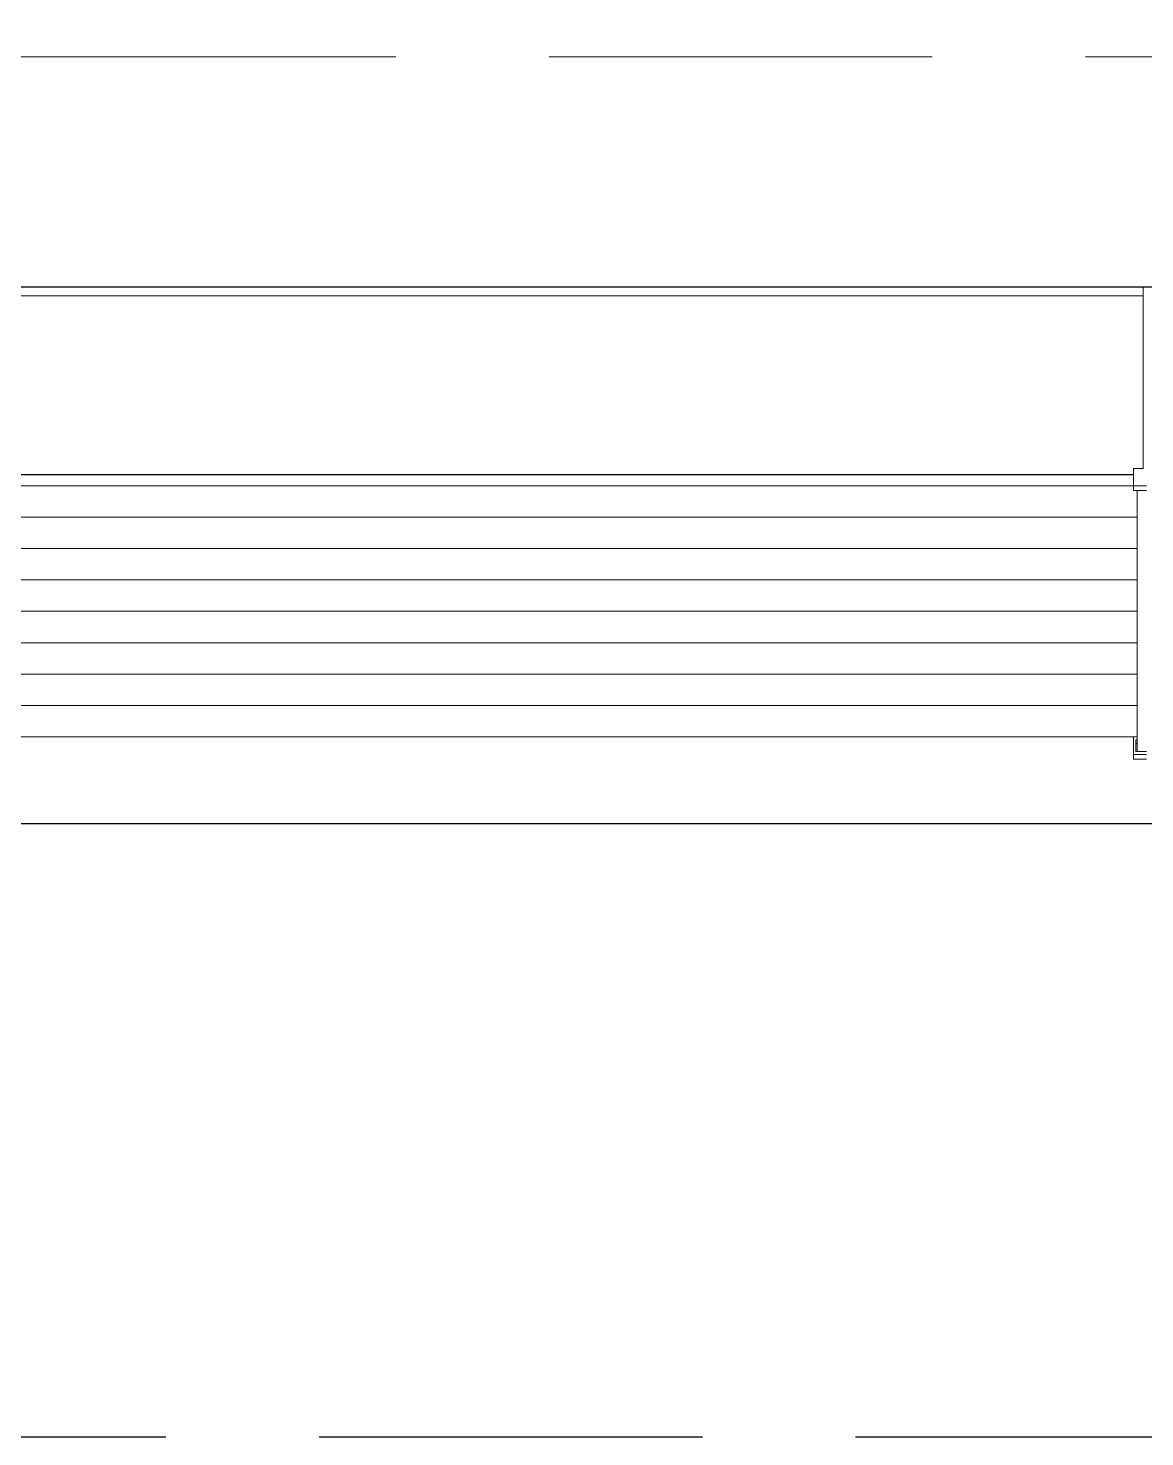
# Model space of a CAD drawing. Extents: x 2803505 to 5851001, y -1372902 to 24339.
# Drawn here: x 2939316 to 2940045, y -776762 to -775843 of the extents above; entities that cross this region are included whole.
import ezdxf

# ---------------------------------------------------------------- set-up
doc = ezdxf.new("R2010")
doc.units = 0
doc.header["$LTSCALE"] = 1000
doc.header["$MEASUREMENT"] = 0
doc.linetypes.add('DASH', pattern=[0.35, 0.25, -0.1])
doc.layers.get('0').update_dxf_attribs({"linetype": 'CONTINUOUS'})
for name, color, linetype in [('!!电气', 1, 'CONTINUOUS'), ('卫生间', 6, 'CONTINUOUS'), ('看线', 185, 'CONTINUOUS')]:
    doc.layers.add(name, color=color, linetype=linetype)
doc.layers.add('平面-看线', color=252, linetype='CONTINUOUS', lineweight=15)
doc.layers.add('平面-空调预留孔', color=252, linetype='CONTINUOUS', lineweight=15)

# ---------------------------------------------------------------- blocks, each defined once
blk = doc.blocks.new('gdgdgdrgdfsfs')
at = {"layer": '平面-空调预留孔', "color": 252}
for p, q in [((701373.32, 763967.56), (701455.02, 763967.56)), ((701455.02, 763967.56), (701455.02, 763849.22)), ((703030.02, 763961.62), (701455.02, 763961.62)), ((701455.02, 763849.22), (701461.18, 763849.22)), ((701461.18, 763849.22), (701461.18, 763834.7)), ((703023.86, 763845.19), (701461.18, 763845.19)), ((703023.86, 763844.89), (701461.18, 763844.89)), ((701461.18, 763837.76), (701452.7, 763837.76)), ((701452.7, 763834.7), (701461.18, 763834.7)), ((701458.87, 763834.7), (701458.87, 763664.59)), ((703023.86, 763837.79), (701461.18, 763837.79)), ((703026.17, 763817.33), (701458.87, 763817.33)), ((703026.17, 763796.87), (701458.87, 763796.87)), ((703026.17, 763776.42), (701458.87, 763776.42)), ((703026.17, 763755.96), (701458.87, 763755.96)), ((703026.17, 763735.5), (701458.87, 763735.5)), ((703026.17, 763715.04), (701458.87, 763715.04)), ((703026.17, 763694.59), (701458.87, 763694.59)), ((701458.87, 763674.13), (701461.18, 763674.13)), ((703026.17, 763674.13), (701458.87, 763674.13)), ((701459.64, 763672.22), (701458.87, 763672.22)), ((701459.64, 763669.66), (701458.87, 763669.66)), ((701459.64, 763664.59), (701459.64, 763672.22)), ((701461.18, 763659.61), (701461.18, 763674.13)), ((701452.7, 763664.59), (701459.64, 763664.59)), ((701461.18, 763662.68), (701452.7, 763662.68)), ((701452.7, 763659.61), (701461.18, 763659.61))]:
    blk.add_line(p, q, dxfattribs=at)
blk = doc.blocks.new('A$C148B7D8E')
at = {"layer": '卫生间', "color": 252, "linetype": 'DASH'}
blk.add_lwpolyline([(16100, 14000), (16100, 15400), (7700, 15400), (7700, 10800), (7300, 10800), (7300, 10000), (900, 10000), (900, 9000.02), (-900, 9000.02), (-900, -900), (1750, -900), (1750, -2100), (23450, -2100), (23450, -900), (25100, -900)], dxfattribs=at)
blk = doc.blocks.new('A$C66B635E3')
at = {"layer": '平面-看线', "color": 252, "linetype": 'DASH'}
blk.add_lwpolyline([(8350, -100), (3700, -100)], dxfattribs=at)
at = {"layer": '看线', "color": 252, "ltscale": 0.5}
for points in [[(3750, -250), (8350, -250)], [(6350, -250), (6350, -600), (8350, -600), (8350, -250)]]:
    blk.add_lwpolyline(points, dxfattribs=at)
at = {"color": 252}
blk.add_blockref('A$C148B7D8E', (-100, 1100), dxfattribs=at)
at = {"layer": '平面-空调预留孔', "color": 252, "xscale": -1}
blk.add_blockref('gdgdgdrgdfsfs', (709592.52, -764217.56), dxfattribs=at)

msp = doc.modelspace()

# ---------------------------------------------------------------- block references
at = {"layer": '!!电气'}
msp.add_blockref('A$C66B635E3', (2931905.96, -775762.1), dxfattribs=at)

doc.saveas('drawing.dxf')
